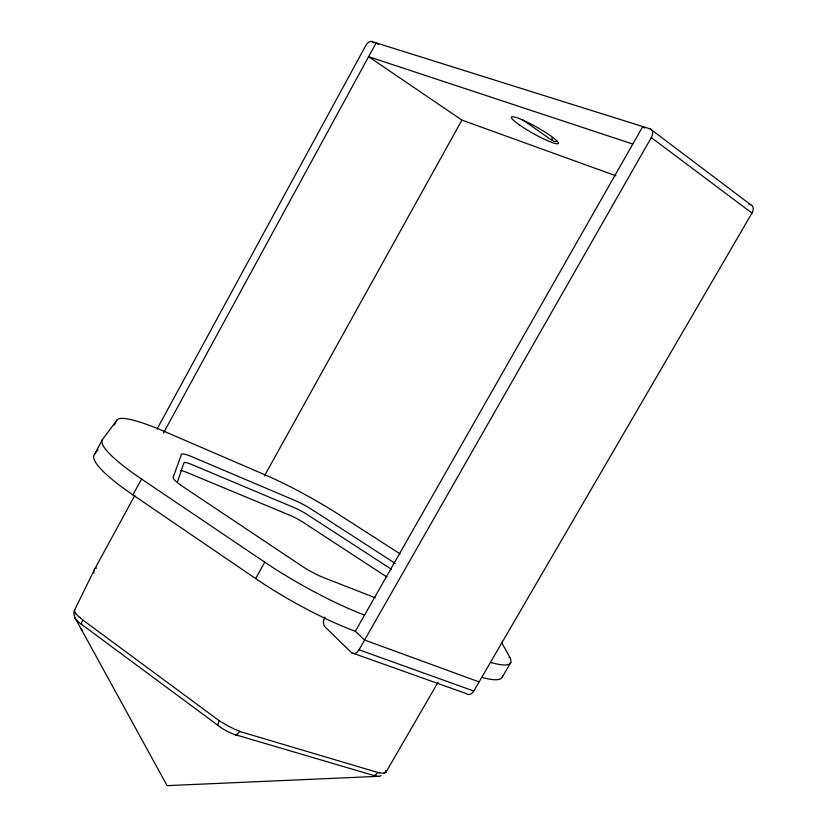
<?xml version="1.0" encoding="UTF-8"?>
<svg xmlns="http://www.w3.org/2000/svg" width="827" height="827" viewBox="0 0 827 827"><rect width="100%" height="100%" fill="white"/><g stroke="black" fill="none" stroke-linecap="round" stroke-linejoin="round"><path stroke-width="1.24" d="M81.232 624.302L78.027 621.615A19.962 5.386 28.7 0 1 74.461 615.784L74.812 614.358M177.578 481.696L183.925 462.841A15.723 2.533 28.5 0 1 191.513 464.433L294.588 507.809A14.876 2.285 29.2 0 1 307.51 514.745L391.46 569.286M94.609 569.224L134.956 495.228M74.451 615.784A6.967 6.792 -0.2 0 1 74.688 609.892L75.65 607.928A108.616 1.282 -61.5 0 1 75.96 607.297L94.526 569.379A6.223 6.027 10.9 0 0 93.916 573.235M479.102 681.903L364.593 640.026L355.331 631.28A107.417 20.613 29.4 0 1 255.615 578.569L132.909 494.887A103.613 19.011 28.4 0 1 94.361 454.581L102.486 439.55L117.052 419.94A94.547 14.855 28.5 0 1 164.366 431.425L265.033 474.843A89.409 13.428 29.2 0 1 339.525 514.942L400.092 553.883M114.271 425.088L117.052 419.94M157.151 428.841L365.544 45.961A6.296 3.101 -57.9 0 1 371.55 41.433L650.28 128.919L750.658 204.714A7.712 5.21 -50.2 0 1 751.96 213.077L473.778 691.041A7.185 4.993 -71.7 0 1 466.356 693.626L351.62 652.73L324.866 626.783A7.422 4.569 -70 0 1 324.98 617.138M163.467 433.069L376.12 42.87L378.228 44.327M132.909 494.887L141.551 479.05A103.737 17.905 28.5 0 1 102.486 439.55M264.475 475.845L461.921 120.101L615.939 175.81M255.615 578.569L264.785 562.174L141.551 479.05M355.331 631.28L642.765 126.562L644.812 128.102M351.62 652.73A7.65 4.838 -70.6 0 0 359.021 649.795L651.304 137.582A8.229 5.086 -52.5 0 0 650.28 128.919M438.062 682.234L385.858 772.428M509.081 657.754L509.597 656.855L501.565 642.445M502.309 677.034L510.755 662.561M94.361 454.581L97.999 449.599M95.25 568.459L95.632 568.263A18.494 5.251 31.9 0 1 96.645 568.077M378.57 776.315L167.095 785.65L81.242 629.14M375.861 776.026L375.21 775.891M379.738 772.904L377.97 772.521A5.293 3.112 54.8 0 1 377.701 772.47L377.629 772.428M374.838 775.798L236.822 735.141M240.698 731.761L377.588 772.397A6.885 4.497 -74.7 0 1 373.835 775.509M240.564 731.719L240.119 731.575A9.324 6.936 -42 0 1 239.685 731.409A7.391 4.435 -68.9 0 1 235.509 734.748M632.8 144.053L368.594 56.67L461.921 120.101M748.487 203.959L750.658 204.714M359.021 649.795L473.778 691.041M375.251 597.776L322.468 577.143A25.058 4.517 29.4 0 1 302.806 566.681L181.547 485.728A24.169 4.166 28.5 0 1 173.091 477.541L181.475 454.23A22.04 3.463 28.5 0 1 190.872 456.297L295.787 500.852A20.851 3.122 29.2 0 1 311.727 509.422L395.099 563.352M219.744 721.072L221.14 721.992M387.015 577.091L303.23 522.375A14.865 2.367 29.2 0 0 290.318 515.448L187.078 472.517A15.713 2.615 28.5 0 0 180.824 470.594M220.52 727.253L81.553 624.333A9.624 5.107 58.4 0 1 81.242 624.168M371.55 41.433L373.659 42.88M522.395 119.584L552.405 140.714M219.734 721.082A5.613 3.846 12 0 1 219.424 720.875L82.731 619.95A7.061 3.215 -52.6 0 0 81.604 624.55M651.304 137.582L751.96 213.077M81.418 618.906L80.591 618.203M80.519 618.141L78.854 616.642M219.372 720.813L219.403 720.834A7.391 2.646 -54 0 0 217.904 725.403M74.895 617.769L82.4 631.228M385.827 770.319L385.94 770.847A8.57 1.974 -63.7 0 0 386.002 771.002A6.719 6.502 -27.8 0 1 384.017 773.224M556.664 141.055A6.781 4.104 -72.1 0 1 551.836 138.006M364.552 615.102A107.551 19.424 29.4 0 1 264.785 562.174M509.597 656.855A101.711 17.171 30.2 0 1 490.762 662.437M502.599 675.824A101.597 18.225 30.2 0 1 482.027 677.437M386.137 771.064A20.127 4.983 25.6 0 1 379.624 772.759M239.282 731.027A21.523 4.362 28.5 0 1 222.174 722.498M235.633 734.903A20.82 5.861 29.6 0 1 220.458 727.305M236.429 734.996A10.627 0.548 18.5 0 1 235.292 734.645M381.071 775.354A19.507 5.2 30.3 0 1 376.027 776.129M82.679 619.681A5.251 1.923 49.3 0 1 82.369 619.444M78.606 616.539A20.644 4.89 31.7 0 1 74.699 609.892M520.059 125.363A26.846 3.618 29.3 0 0 558.06 143.619A26.846 3.618 29.3 0 0 526.52 121.817A26.846 3.618 29.3 0 0 520.059 125.363"/></g></svg>
